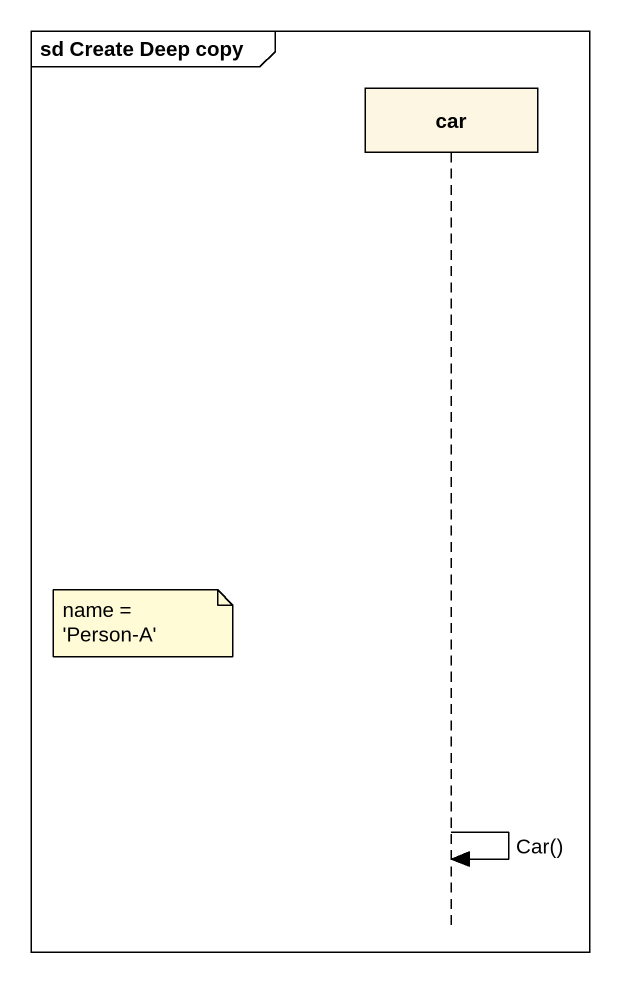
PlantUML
@startuml
mainframe sd Create Deep copy
hide footbox
participant car

note left of car : name = 'Person-A'
car -> car : Car()
@enduml
